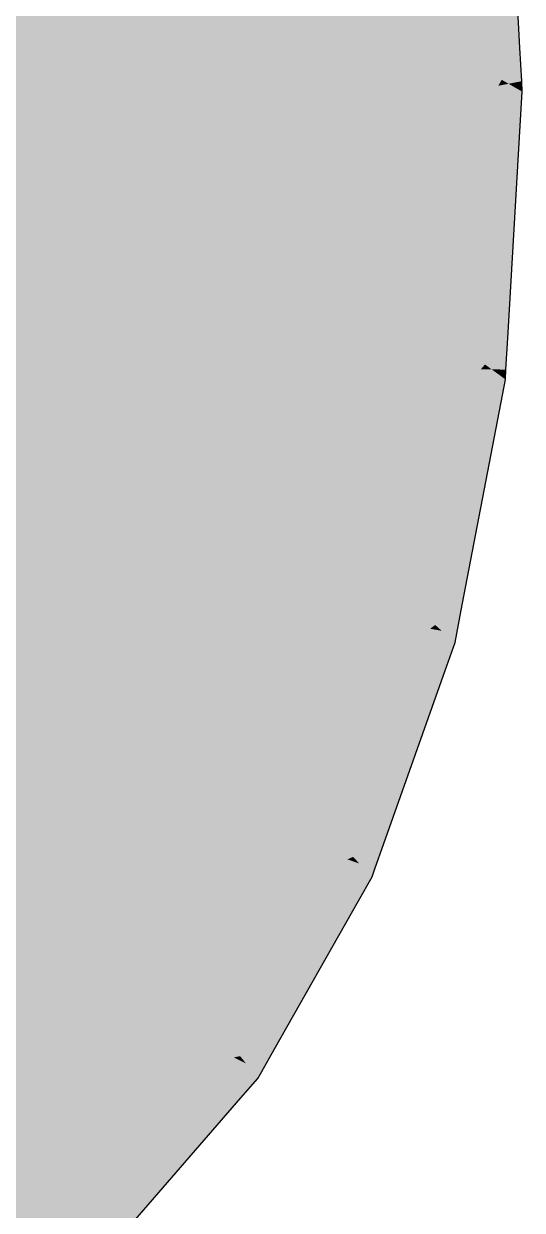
# Model space of a CAD drawing. Extents: x 0 to 420, y 0 to 297.
# Drawn here: x 341.69 to 349.12, y 202.12 to 219.81 of the extents above; entities that cross this region are included whole.
import ezdxf

# ---------------------------------------------------------------- set-up
doc = ezdxf.new("R2010")
doc.units = 0
doc.layers.add('SOMBRA', color=8, linetype='CONTINUOUS')
doc.layers.add('VISIBLE', color=7, linetype='CONTINUOUS')

msp = doc.modelspace()

# ---------------------------------------------------------------- linework, layer by layer
at = {"layer": 'SOMBRA', "color": 252}
for points in [[(338.5881, 217.617), (348.8668, 223.373), (347.8026, 222.937)], [(338.5881, 217.617), (338.6137, 217.4534), (348.8668, 223.373)], [(348.8967, 222.8282), (348.8668, 223.373), (338.6137, 217.4534)], [(338.5064, 218.1386), (347.8026, 222.937), (344.4107, 221.5475)], [(338.5064, 218.1386), (338.5881, 217.617), (347.8026, 222.937)], [(348.8967, 222.8282), (338.6137, 217.4534), (338.6437, 216.9086)], [(344.7339, 216.9384), (348.8967, 222.8282), (338.6437, 216.9086)], [(344.7339, 216.9384), (349.0824, 219.449), (348.8967, 222.8282)], [(344.4107, 221.5475), (337.9524, 221.6744), (338.3606, 219.069)], [(338.5064, 218.1386), (344.4107, 221.5475), (338.3606, 219.069)], [(344.7339, 216.9384), (349.1098, 218.9506), (349.0824, 219.449)], [(344.7339, 216.9384), (348.0713, 218.351), (349.1098, 218.9506)], [(348.0713, 218.351), (349.1184, 218.7942), (349.1098, 218.9506)], [(338.8568, 213.031), (349.1184, 218.7942), (348.0713, 218.351)], [(338.8568, 213.031), (338.8654, 212.8746), (349.1184, 218.7942)], [(349.0885, 218.284), (349.1184, 218.7942), (338.8654, 212.8746)], [(338.8294, 213.5294), (348.0713, 218.351), (344.7339, 216.9384)], [(338.8294, 213.5294), (338.8568, 213.031), (348.0713, 218.351)], [(344.554, 212.6086), (349.0885, 218.284), (338.8354, 212.3644)], [(349.0885, 218.284), (338.8654, 212.8746), (338.8354, 212.3644)], [(344.554, 212.6086), (348.9028, 215.1193), (349.0885, 218.284)], [(344.7339, 216.9384), (338.6437, 216.9086), (338.7805, 214.4186)], [(338.8294, 213.5294), (344.7339, 216.9384), (338.7805, 214.4186)], [(344.554, 212.6086), (348.8754, 214.6525), (348.9028, 215.1193)], [(344.554, 212.6086), (347.8368, 214.0529), (348.8754, 214.6525)], [(347.8368, 214.0529), (348.8668, 214.506), (348.8754, 214.6525)], [(348.7775, 214.0391), (348.8668, 214.506), (338.6137, 208.5864)], [(338.6223, 208.7329), (338.6137, 208.5864), (348.8668, 214.506)], [(338.6223, 208.7329), (348.8668, 214.506), (347.8368, 214.0529)], [(343.8749, 208.6324), (348.7775, 214.0391), (338.5244, 208.1195)], [(348.7775, 214.0391), (338.6137, 208.5864), (338.5244, 208.1195)], [(338.6497, 209.1997), (338.6223, 208.7329), (347.8368, 214.0529)], [(338.6497, 209.1997), (347.8368, 214.0529), (344.554, 212.6086)], [(343.8749, 208.6324), (348.2235, 211.143), (348.7775, 214.0391)], [(338.6497, 209.1997), (344.554, 212.6086), (338.6986, 210.0324)], [(344.554, 212.6086), (338.8354, 212.3644), (338.6986, 210.0324)], [(343.8749, 208.6324), (348.1418, 210.7158), (348.2235, 211.143)], [(343.8749, 208.6324), (347.1032, 210.1162), (348.1418, 210.7158)], [(347.1032, 210.1162), (348.1161, 210.5818), (348.1418, 210.7158)], [(347.969, 210.1662), (348.1161, 210.5818), (337.8631, 204.6622)], [(337.8887, 204.7962), (337.8631, 204.6622), (348.1161, 210.5818)], [(337.8887, 204.7962), (348.1161, 210.5818), (347.1032, 210.1162)], [(342.7075, 205.0775), (347.969, 210.1662), (337.7159, 204.2466)], [(347.969, 210.1662), (337.8631, 204.6622), (337.7159, 204.2466)], [(342.7075, 205.0775), (347.0562, 207.5882), (347.969, 210.1662)], [(337.9704, 205.2234), (337.8887, 204.7962), (347.1032, 210.1162)], [(337.9704, 205.2234), (347.1032, 210.1162), (343.8749, 208.6324)], [(337.9704, 205.2234), (343.8749, 208.6324), (338.1162, 205.9855)], [(343.8749, 208.6324), (338.5244, 208.1195), (338.1162, 205.9855)], [(342.7075, 205.0775), (346.9216, 207.208), (347.0562, 207.5882)], [(342.7075, 205.0775), (345.8829, 206.6083), (346.9216, 207.208)], [(345.8829, 206.6083), (346.8793, 207.0886), (346.9216, 207.208)], [(346.6768, 206.7314), (346.8793, 207.0886), (336.6263, 201.169)], [(336.6685, 201.2884), (336.6263, 201.169), (346.8793, 207.0886)], [(336.6685, 201.2884), (346.8793, 207.0886), (345.8829, 206.6083)], [(341.0724, 202.0052), (346.6768, 206.7314), (336.4238, 200.8118)], [(346.6768, 206.7314), (336.6263, 201.169), (336.4238, 200.8118)], [(336.8031, 201.6686), (336.6685, 201.2884), (345.8829, 206.6083)], [(336.8031, 201.6686), (345.8829, 206.6083), (342.7075, 205.0775)], [(341.0724, 202.0052), (345.4209, 204.5158), (346.6768, 206.7314)], [(336.8031, 201.6686), (342.7075, 205.0775), (337.0433, 202.347)], [(342.7075, 205.0775), (337.7159, 204.2466), (337.0433, 202.347)], [(341.0724, 202.0052), (345.2356, 204.1889), (345.4209, 204.5158)], [(341.0724, 202.0052), (344.1971, 203.5893), (345.2356, 204.1889)], [(344.1971, 203.5893), (345.1775, 204.0864), (345.2356, 204.1889)], [(344.9231, 203.7937), (345.1775, 204.0864), (334.9244, 198.1668)], [(334.9826, 198.2693), (334.9244, 198.1668), (345.1775, 204.0864)], [(334.9826, 198.2693), (345.1775, 204.0864), (344.1971, 203.5893)], [(338.9968, 199.4675), (344.9231, 203.7937), (334.6701, 197.8741)], [(344.9231, 203.7937), (334.9244, 198.1668), (334.6701, 197.8741)], [(338.9968, 199.4675), (343.3455, 201.9782), (344.9231, 203.7937)], [(335.1678, 198.5962), (334.9826, 198.2693), (344.1971, 203.5893)], [(335.1678, 198.5962), (344.1971, 203.5893), (341.0724, 202.0052)]]:
    msp.add_solid(points, dxfattribs=at)
at = {"layer": 'SOMBRA', "color": 253}
for points in [[(348.8967, 222.8282), (348.8117, 218.9713), (347.2729, 219.8598)], [(348.8967, 222.8282), (349.0824, 219.449), (348.8117, 218.9713)], [(345.8657, 220.6722), (341.8463, 219.6266), (341.1034, 220.1684)], [(345.8657, 220.6722), (345.7618, 218.9007), (341.8463, 219.6266)], [(345.7618, 218.9007), (345.8657, 220.6722), (346.3212, 220.4092)], [(345.7618, 218.9007), (346.3212, 220.4092), (346.0234, 218.8522)], [(346.0234, 218.8522), (346.3212, 220.4092), (347.2729, 219.8598)], [(340.4522, 219.885), (341.1034, 220.1684), (341.8463, 219.6266)], [(340.5525, 217.2888), (340.4522, 219.885), (341.8463, 219.6266)], [(346.0234, 218.8522), (347.2729, 219.8598), (346.8611, 218.6969)], [(346.8611, 218.6969), (347.2729, 219.8598), (348.8117, 218.9713)], [(340.5525, 217.2888), (341.8463, 219.6266), (344.1055, 217.9788)], [(345.7618, 218.9007), (344.1055, 217.9788), (341.8463, 219.6266)], [(349.0824, 219.449), (348.9136, 218.9125), (348.8117, 218.9713)], [(349.0824, 219.449), (349.1098, 218.9506), (348.9136, 218.9125)], [(345.7618, 218.9007), (345.7262, 218.2935), (344.1055, 217.9788)], [(345.7618, 218.9007), (345.9238, 218.3319), (345.7262, 218.2935)], [(345.7618, 218.9007), (346.0234, 218.8522), (345.9238, 218.3319)], [(346.0234, 218.8522), (346.7916, 218.5004), (345.9238, 218.3319)], [(346.0234, 218.8522), (346.8611, 218.6969), (346.7916, 218.5004)], [(346.8611, 218.6969), (348.8117, 218.9713), (348.7616, 218.883)], [(346.8611, 218.6969), (348.7616, 218.883), (347.3432, 218.6075)], [(347.3432, 218.6075), (348.7616, 218.883), (348.4854, 218.3958)], [(348.9136, 218.9125), (349.0885, 218.284), (348.4854, 218.3958)], [(348.9136, 218.9125), (348.4854, 218.3958), (348.7616, 218.883)], [(348.8117, 218.9713), (348.9136, 218.9125), (348.7616, 218.883)], [(349.1098, 218.9506), (349.1184, 218.7942), (348.9136, 218.9125)], [(348.9136, 218.9125), (349.1184, 218.7942), (349.0885, 218.284)], [(346.8611, 218.6969), (347.3432, 218.6075), (346.7916, 218.5004)], [(346.7916, 218.5004), (346.0935, 216.5288), (345.6419, 216.8581)], [(346.7916, 218.5004), (345.6419, 216.8581), (345.9238, 218.3319)], [(347.3432, 218.6075), (347.037, 215.8406), (346.0935, 216.5288)], [(347.3432, 218.6075), (346.0935, 216.5288), (346.7916, 218.5004)], [(347.3432, 218.6075), (348.4854, 218.3958), (347.037, 215.8406)], [(345.7262, 218.2935), (345.6419, 216.8581), (344.1055, 217.9788)], [(345.9238, 218.3319), (345.6419, 216.8581), (345.7262, 218.2935)], [(349.0885, 218.284), (347.037, 215.8406), (348.4854, 218.3958)], [(349.0885, 218.284), (348.5626, 214.7279), (347.037, 215.8406)], [(349.0885, 218.284), (348.9028, 215.1193), (348.5626, 214.7279)], [(345.6419, 216.8581), (340.5525, 217.2888), (344.1055, 217.9788)], [(345.6419, 216.8581), (341.2762, 216.647), (340.5525, 217.2888)], [(345.6419, 216.8581), (345.3318, 215.2371), (341.2762, 216.647)], [(345.3318, 215.2371), (345.6419, 216.8581), (346.0935, 216.5288)], [(339.645, 214.7255), (341.2762, 216.647), (343.4774, 214.6952)], [(345.3318, 215.2371), (343.4774, 214.6952), (341.2762, 216.647)], [(345.3318, 215.2371), (346.0935, 216.5288), (345.6028, 215.1429)], [(345.6028, 215.1429), (346.0935, 216.5288), (347.037, 215.8406)], [(345.6028, 215.1429), (347.037, 215.8406), (346.4705, 214.8412)], [(346.4705, 214.8412), (347.037, 215.8406), (348.5626, 214.7279)], [(345.3318, 215.2371), (345.2255, 214.6814), (343.4774, 214.6952)], [(345.3318, 215.2371), (345.4388, 214.6797), (345.2255, 214.6814)], [(345.3318, 215.2371), (345.6028, 215.1429), (345.4388, 214.6797)], [(345.6028, 215.1429), (346.3748, 214.6723), (345.4388, 214.6797)], [(345.6028, 215.1429), (346.4705, 214.8412), (346.3748, 214.6723)], [(348.9028, 215.1193), (348.6637, 214.6542), (348.5626, 214.7279)], [(348.9028, 215.1193), (348.8754, 214.6525), (348.6637, 214.6542)], [(346.4705, 214.8412), (346.9699, 214.6676), (346.3748, 214.6723)], [(346.4705, 214.8412), (348.4997, 214.6555), (346.9699, 214.6676)], [(346.4705, 214.8412), (348.5626, 214.7279), (348.4997, 214.6555)], [(348.5626, 214.7279), (348.6637, 214.6542), (348.4997, 214.6555)], [(344.9743, 213.3678), (340.3372, 213.9948), (339.645, 214.7255)], [(344.9743, 213.3678), (339.645, 214.7255), (343.4774, 214.6952)], [(345.2255, 214.6814), (344.9743, 213.3678), (343.4774, 214.6952)], [(345.4388, 214.6797), (344.9743, 213.3678), (345.2255, 214.6814)], [(346.3748, 214.6723), (344.9743, 213.3678), (345.4388, 214.6797)], [(346.3748, 214.6723), (345.4142, 212.9777), (344.9743, 213.3678)], [(346.9699, 214.6676), (345.4142, 212.9777), (346.3748, 214.6723)], [(346.9699, 214.6676), (346.3334, 212.1626), (345.4142, 212.9777)], [(346.9699, 214.6676), (348.1528, 214.2563), (346.3334, 212.1626)], [(346.9699, 214.6676), (348.4997, 214.6555), (348.1528, 214.2563)], [(348.6637, 214.6542), (348.1528, 214.2563), (348.4997, 214.6555)], [(348.6637, 214.6542), (348.7775, 214.0391), (348.1528, 214.2563)], [(348.6637, 214.6542), (348.8668, 214.506), (348.7775, 214.0391)], [(348.8754, 214.6525), (348.8668, 214.506), (348.6637, 214.6542)], [(348.7775, 214.0391), (346.3334, 212.1626), (348.1528, 214.2563)], [(348.7775, 214.0391), (347.8198, 210.8446), (346.3334, 212.1626)], [(348.7775, 214.0391), (348.2235, 211.143), (347.8198, 210.8446)], [(338.3962, 212.5225), (340.3372, 213.9948), (342.4425, 211.7724)], [(344.4633, 211.9248), (342.4425, 211.7724), (340.3372, 213.9948)], [(344.9743, 213.3678), (344.4633, 211.9248), (340.3372, 213.9948)], [(344.4633, 211.9248), (344.9743, 213.3678), (345.4142, 212.9777)], [(344.4633, 211.9248), (345.4142, 212.9777), (344.739, 211.7865)], [(344.739, 211.7865), (345.4142, 212.9777), (346.3334, 212.1626)], [(343.8742, 210.261), (339.045, 211.7153), (338.3962, 212.5225)], [(343.8742, 210.261), (338.3962, 212.5225), (342.4425, 211.7724)], [(344.739, 211.7865), (346.3334, 212.1626), (345.6218, 211.3437)], [(345.6218, 211.3437), (346.3334, 212.1626), (347.8198, 210.8446)], [(344.4633, 211.9248), (344.2882, 211.4302), (342.4425, 211.7724)], [(344.4633, 211.9248), (344.5133, 211.3885), (344.2882, 211.4302)], [(344.4633, 211.9248), (344.739, 211.7865), (344.5133, 211.3885)], [(344.2882, 211.4302), (343.8742, 210.261), (342.4425, 211.7724)], [(344.739, 211.7865), (345.5016, 211.2053), (344.5133, 211.3885)], [(344.739, 211.7865), (345.6218, 211.3437), (345.5016, 211.2053)], [(343.1712, 209.0207), (341.0185, 209.2603), (339.045, 211.7153)], [(343.8742, 210.261), (343.1712, 209.0207), (339.045, 211.7153)], [(344.5133, 211.3885), (343.8742, 210.261), (344.2882, 211.4302)], [(345.5016, 211.2053), (343.8742, 210.261), (344.5133, 211.3885)], [(345.5016, 211.2053), (344.295, 209.8168), (343.8742, 210.261)], [(346.1299, 211.0888), (344.295, 209.8168), (345.5016, 211.2053)], [(345.6218, 211.3437), (346.1299, 211.0888), (345.5016, 211.2053)], [(345.6218, 211.3437), (347.7451, 210.7893), (346.1299, 211.0888)], [(345.6218, 211.3437), (347.8198, 210.8446), (347.7451, 210.7893)], [(346.1299, 211.0888), (345.1742, 208.8886), (344.295, 209.8168)], [(346.1299, 211.0888), (347.3335, 210.485), (345.1742, 208.8886)], [(346.1299, 211.0888), (347.7451, 210.7893), (347.3335, 210.485)], [(348.2235, 211.143), (347.9182, 210.7573), (347.8198, 210.8446)], [(348.2235, 211.143), (348.1418, 210.7158), (347.9182, 210.7573)], [(347.8198, 210.8446), (347.9182, 210.7573), (347.7451, 210.7893)], [(342.3606, 207.5907), (337.422, 209.8474), (336.8275, 210.7173)], [(342.3606, 207.5907), (336.8275, 210.7173), (341.0185, 209.2603)], [(347.9182, 210.7573), (347.3335, 210.485), (347.7451, 210.7893)], [(347.9182, 210.7573), (347.969, 210.1662), (347.3335, 210.485)], [(347.9182, 210.7573), (348.1161, 210.5818), (347.969, 210.1662)], [(348.1418, 210.7158), (348.1161, 210.5818), (347.9182, 210.7573)], [(347.969, 210.1662), (345.1742, 208.8886), (347.3335, 210.485)], [(343.1712, 209.0207), (343.8742, 210.261), (344.295, 209.8168)], [(347.969, 210.1662), (346.5959, 207.3879), (345.1742, 208.8886)], [(347.969, 210.1662), (347.0562, 207.5882), (346.5959, 207.3879)], [(342.3606, 207.5907), (341.4775, 206.5744), (337.422, 209.8474)], [(343.1712, 209.0207), (344.295, 209.8168), (343.4468, 208.8407)], [(343.4468, 208.8407), (344.295, 209.8168), (345.1742, 208.8886)], [(342.9302, 208.5956), (342.3606, 207.5907), (341.0185, 209.2603)], [(343.1712, 209.0207), (342.9302, 208.5956), (341.0185, 209.2603)], [(343.1712, 209.0207), (343.1634, 208.5146), (342.9302, 208.5956)], [(343.1712, 209.0207), (343.4468, 208.8407), (343.1634, 208.5146)], [(343.4468, 208.8407), (344.187, 208.1587), (343.1634, 208.5146)], [(343.4468, 208.8407), (345.1742, 208.8886), (344.3297, 208.2642)], [(343.4468, 208.8407), (344.3297, 208.2642), (344.187, 208.1587)], [(344.3297, 208.2642), (345.1742, 208.8886), (346.5959, 207.3879)], [(343.1634, 208.5146), (342.3606, 207.5907), (342.9302, 208.5956)], [(344.187, 208.1587), (342.3606, 207.5907), (343.1634, 208.5146)], [(344.3297, 208.2642), (344.8377, 207.9325), (344.187, 208.1587)], [(344.3297, 208.2642), (346.5107, 207.3508), (344.8377, 207.9325)], [(344.3297, 208.2642), (346.5959, 207.3879), (346.5107, 207.3508)], [(344.187, 208.1587), (342.755, 207.1), (342.3606, 207.5907)], [(344.8377, 207.9325), (342.755, 207.1), (344.187, 208.1587)], [(344.8377, 207.9325), (343.5792, 206.0747), (342.755, 207.1)], [(344.8377, 207.9325), (346.0413, 207.1465), (343.5792, 206.0747)], [(344.8377, 207.9325), (346.5107, 207.3508), (346.0413, 207.1465)], [(341.4775, 206.5744), (342.3606, 207.5907), (342.755, 207.1)], [(347.0562, 207.5882), (346.69, 207.2885), (346.5959, 207.3879)], [(347.0562, 207.5882), (346.9216, 207.208), (346.69, 207.2885)], [(346.69, 207.2885), (346.0413, 207.1465), (346.5107, 207.3508)], [(346.5959, 207.3879), (346.69, 207.2885), (346.5107, 207.3508)], [(346.6768, 206.7314), (343.5792, 206.0747), (346.0413, 207.1465)], [(346.69, 207.2885), (346.6768, 206.7314), (346.0413, 207.1465)], [(346.69, 207.2885), (346.8793, 207.0886), (346.6768, 206.7314)], [(346.9216, 207.208), (346.8793, 207.0886), (346.69, 207.2885)], [(341.4775, 206.5744), (342.755, 207.1), (341.7484, 206.3558)], [(341.7484, 206.3558), (342.755, 207.1), (343.5792, 206.0747)], [(346.6768, 206.7314), (344.9118, 204.4169), (343.5792, 206.0747)], [(346.6768, 206.7314), (345.4209, 204.5158), (344.9118, 204.4169)], [(341.4775, 206.5744), (341.7484, 206.3558), (341.412, 206.1071)], [(341.7484, 206.3558), (342.4534, 205.5847), (341.412, 206.1071)], [(341.7484, 206.3558), (342.6162, 205.6555), (342.4534, 205.5847)], [(341.7484, 206.3558), (343.5792, 206.0747), (342.6162, 205.6555)], [(342.4534, 205.5847), (340.4593, 205.4027), (341.412, 206.1071)], [(342.6162, 205.6555), (343.5792, 206.0747), (344.9118, 204.4169)], [(342.4534, 205.5847), (340.8206, 204.8739), (340.4593, 205.4027)], [(343.1155, 205.2525), (340.8206, 204.8739), (342.4534, 205.5847)], [(342.6162, 205.6555), (343.1155, 205.2525), (342.4534, 205.5847)], [(342.6162, 205.6555), (344.8176, 204.3986), (343.1155, 205.2525)], [(342.6162, 205.6555), (344.9118, 204.4169), (344.8176, 204.3986)], [(343.1155, 205.2525), (341.5756, 203.769), (340.8206, 204.8739)], [(343.1155, 205.2525), (344.2985, 204.2978), (341.5756, 203.769)], [(343.1155, 205.2525), (344.8176, 204.3986), (344.2985, 204.2978)], [(345.4209, 204.5158), (345.0001, 204.3071), (344.9118, 204.4169)], [(345.4209, 204.5158), (345.2356, 204.1889), (345.0001, 204.3071)], [(344.9231, 203.7937), (341.5756, 203.769), (344.2985, 204.2978)], [(345.0001, 204.3071), (344.2985, 204.2978), (344.8176, 204.3986)], [(345.0001, 204.3071), (344.9231, 203.7937), (344.2985, 204.2978)], [(344.9118, 204.4169), (345.0001, 204.3071), (344.8176, 204.3986)], [(345.0001, 204.3071), (345.1775, 204.0864), (344.9231, 203.7937)], [(345.2356, 204.1889), (345.1775, 204.0864), (345.0001, 204.3071)], [(340.5106, 203.5622), (341.5756, 203.769), (342.7964, 201.9826)], [(344.9231, 203.7937), (342.7964, 201.9826), (341.5756, 203.769)], [(344.9231, 203.7937), (343.3455, 201.9782), (342.7964, 201.9826)], [(340.5106, 203.5622), (342.6948, 201.9834), (340.9928, 203.0948)], [(340.5106, 203.5622), (342.7964, 201.9826), (342.6948, 201.9834)], [(340.9928, 203.0948), (342.1349, 201.9878), (339.1978, 202.011)], [(340.9928, 203.0948), (342.6948, 201.9834), (342.1349, 201.9878)]]:
    msp.add_solid(points, dxfattribs=at)
at = {"layer": 'VISIBLE'}
for p, q in [((349.0824, 219.449), (348.8967, 222.8282)), ((349.1098, 218.9506), (349.0824, 219.449)), ((349.1184, 218.7942), (349.1098, 218.9506)), ((349.0885, 218.284), (349.1184, 218.7942)), ((348.9028, 215.1193), (349.0885, 218.284)), ((348.8754, 214.6525), (348.9028, 215.1193)), ((348.8668, 214.506), (348.8754, 214.6525)), ((348.7775, 214.0391), (348.8668, 214.506)), ((348.2235, 211.143), (348.7775, 214.0391)), ((348.1418, 210.7158), (348.2235, 211.143)), ((348.1161, 210.5818), (348.1418, 210.7158)), ((347.969, 210.1662), (348.1161, 210.5818)), ((347.0562, 207.5882), (347.969, 210.1662)), ((346.9216, 207.208), (347.0562, 207.5882)), ((346.8793, 207.0886), (346.9216, 207.208)), ((346.6768, 206.7314), (346.8793, 207.0886)), ((345.4209, 204.5158), (346.6768, 206.7314)), ((345.2356, 204.1889), (345.4209, 204.5158)), ((345.1775, 204.0864), (345.2356, 204.1889)), ((344.9231, 203.7937), (345.1775, 204.0864)), ((343.3455, 201.9782), (344.9231, 203.7937))]:
    msp.add_line(p, q, dxfattribs=at)

doc.saveas('drawing.dxf')
